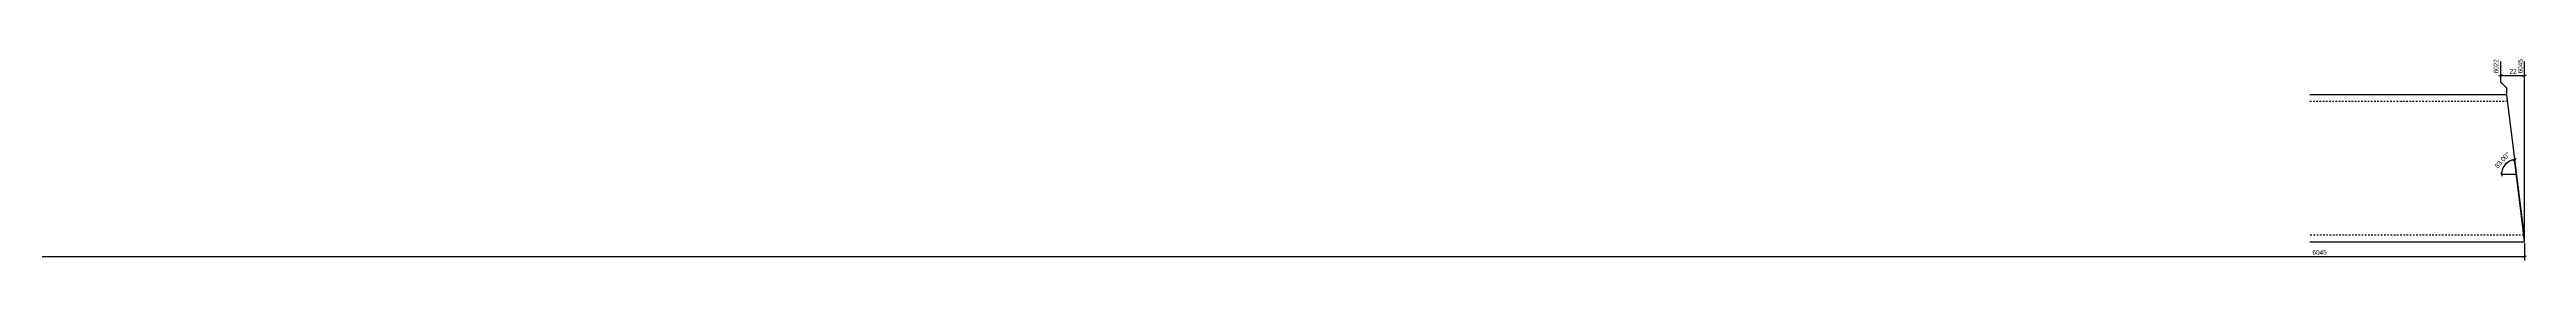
# Model space of a CAD drawing. Header units: millimetres. Extents: x 4 to 6054, y 4 to 249.
# Drawn here: x 3029 to 6054, y 4 to 249 of the extents above; entities that cross this region are included whole.
import ezdxf

# ---------------------------------------------------------------- set-up
doc = ezdxf.new("R2010")
doc.units = ezdxf.units.MM
doc.linetypes.add('DXK_LINE_DOT2', pattern=[3.9198, 1.9599, -1.9599])
doc.layers.add('MÅLSÆTNING', color=7, linetype='Continuous')
doc.layers.add('STÅL', color=7, linetype='Continuous')
doc.styles.add('Arial Narrow', font='ARIALN.TTF', dxfattribs={"height": 0.2})

msp = doc.modelspace()

# ---------------------------------------------------------------- linework, layer by layer
at = {"layer": 'MÅLSÆTNING', "color": 7, "linetype": 'Continuous'}
for p, q in [((6021.7, 248.2), (6021.7, 223.5)), ((6051.3, 28.8), (6051.3, 248.2)), ((6024, 231.9), (6019.5, 230.1)), ((6021.7, 231), (6051.3, 231)), ((6021.7, 223.5), (6029.2, 216)), ((6029.2, 216), (6029.2, 208.8)), ((6049.1, 230.1), (6053.6, 231.9)), ((6036.8, 126.8), (6041.1, 129.2)), ((6051.1, 28.8), (6039, 128)), ((6039, 128), (6041.2, 110.1)), ((6022.3, 112.4), (6024.1, 107.9)), ((6023.2, 110.1), (6041.2, 110.1)), ((6.8, 9.3), (6051.3, 9.3)), ((6049.1, 8.4), (6053.6, 10.2)), ((6051.3, 25.8), (6051.3, 4.5))]:
    msp.add_line(p, q, dxfattribs=at)
msp.add_arc((6041.2, 110.1), 18, 97, 180, dxfattribs=at)
at = {"layer": 'STÅL', "color": 2, "linetype": 'Continuous'}
for p, q in [((6029.2, 207.3), (5789.2, 207.3)), ((6029.2, 207.3), (6049.4, 43.3)), ((6051.3, 27.3), (6049.4, 43.3)), ((5789.2, 27.3), (6051.3, 27.3))]:
    msp.add_line(p, q, dxfattribs=at)
at = {"layer": 'STÅL', "color": 7, "linetype": 'DXK_LINE_DOT2'}
for p, q in [((6030.2, 199.3), (5789.2, 199.3)), ((6050.3, 35.3), (5789.2, 35.3)), ((6050.3, 35.9), (6049.7, 40.2)), ((6050.3, 35.3), (6050.3, 35.9))]:
    msp.add_line(p, q, dxfattribs=at)

# ---------------------------------------------------------------- next in the draw order: wipeouts: each hides what was drawn before it
at = {"color": 0}
for points in [[(6041.4, 232.1), (6041.4, 240.5), (6031.7, 240.5), (6031.7, 232.1)], [(6033.4, 131.8), (6027.1, 137.3), (6012.4, 120.8), (6018.7, 115.2)], [(5808, 10.4), (5808, 18.8), (5791, 18.8), (5791, 10.4)]]:
    msp.add_wipeout(points, dxfattribs=at).dxf.layer = 'MÅLSÆTNING'

# ---------------------------------------------------------------- next in the draw order: texts
at = {"layer": 'MÅLSÆTNING', "color": 3, "style": 'Arial Narrow'}
msp.add_text('83.00°', height=5.73, rotation=48.5009, dxfattribs=at).set_placement((6018.6, 116.9))
msp.add_text('6045', height=5.73, dxfattribs=at).set_placement((5792.2, 11.6))

# ---------------------------------------------------------------- next in the draw order: wipeouts: each hides what was drawn before it
at = {"color": 0, "linetype": 'Continuous'}
for points in [[(6020.5, 249.4), (6012.1, 249.4), (6012.1, 232.4), (6020.5, 232.4)], [(6050.1, 249.4), (6041.7, 249.4), (6041.7, 232.4), (6050.1, 232.4)]]:
    msp.add_wipeout(points, dxfattribs=at).dxf.layer = 'MÅLSÆTNING'

# ---------------------------------------------------------------- next in the draw order: texts
at = {"layer": 'MÅLSÆTNING', "color": 3, "linetype": 'Continuous', "style": 'Arial Narrow'}
for s, p in [('6022', (6019.3, 233.6)), ('6045', (6048.9, 233.6))]:
    msp.add_text(s, height=5.73, rotation=90.0002, dxfattribs=at).set_placement(p)
at = {"layer": 'MÅLSÆTNING', "color": 3, "style": 'Arial Narrow'}
msp.add_text('22', height=5.73, dxfattribs=at).set_placement((6032.9, 233.3))

doc.saveas('drawing.dxf')
